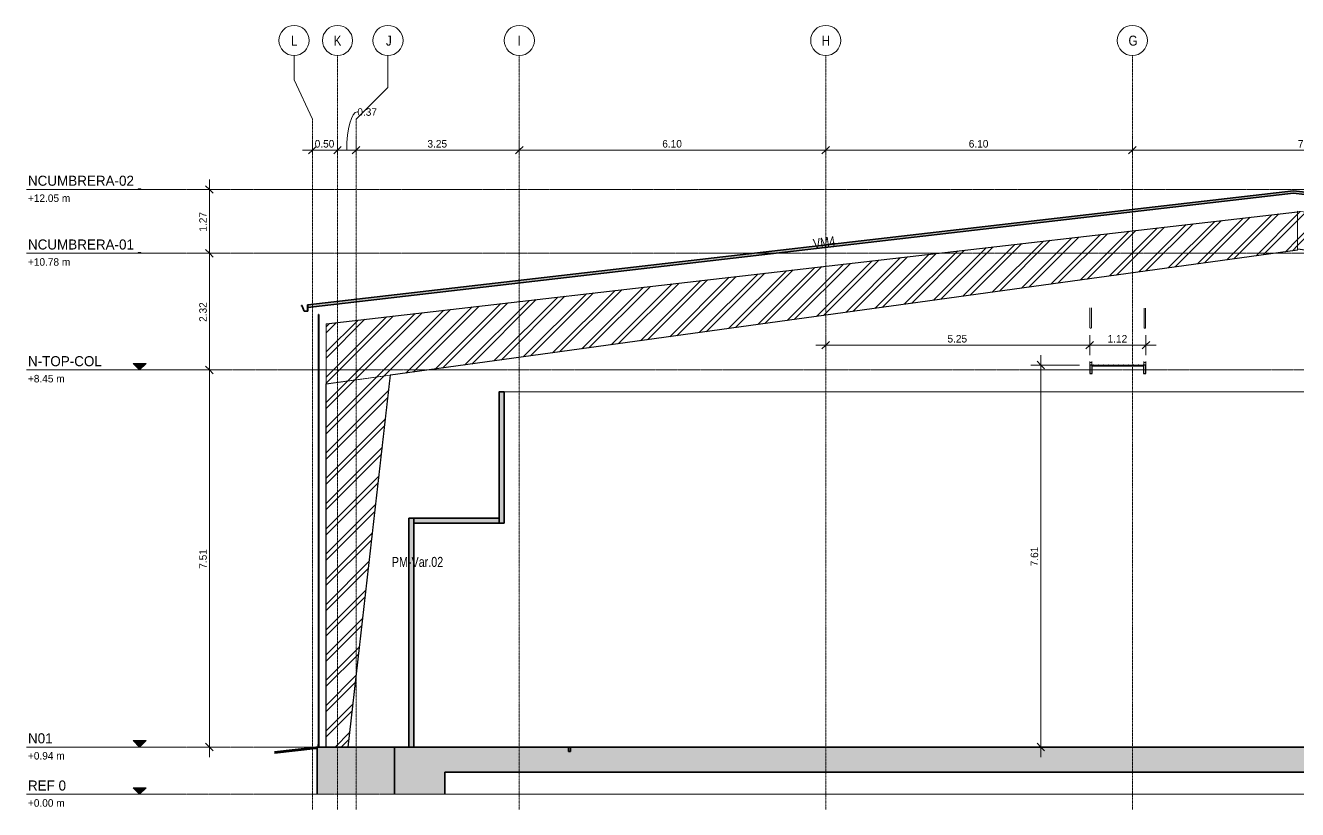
# Model space of a CAD drawing. Header units: centimetres. Extents: x -6747 to 14796, y -285 to 1548.
# Drawn here: x -74 to 2458, y -30 to 1531 of the extents above; entities that cross this region are included whole.
import ezdxf

# ---------------------------------------------------------------- set-up
doc = ezdxf.new("R2010")
doc.units = ezdxf.units.CM
doc.linetypes.add('Centre', pattern=[3.175, 0.635, -0.475, 1.59, -0.475])
doc.linetypes.add('Grid Line', pattern=[2.2225, 1.27, -0.3175, 0.3175, -0.3175])
for name, color, linetype, lineweight in [('A-ANNO-DIMS', 7, 'Continuous', 9), ('A-ANNO-DIMS-100', 7, 'Continuous', 9), ('A-CLNG', 7, 'Continuous', 9), ('A-FLOR', 7, 'Continuous', 9), ('A-FLOR-HRAL', 7, 'Continuous', 9), ('A-FLOR-LEVL', 7, 'Continuous', 9), ('A-FLOR-PATT', 7, 'Continuous', 35), ('A-GENM', 7, 'Continuous', 9), ('A-ROOF', 7, 'Continuous', 9), ('A-ROOF-MCUT', 7, 'Continuous', 35), ('A-ROOF-PATT', 7, 'Continuous', 35), ('A-WALL', 7, 'Continuous', 9), ('A-WALL-PATT', 7, 'Continuous', 35), ('C-BLDG-PADS', 7, 'Continuous', 9), ('C-TOPO', 7, 'Continuous', 9), ('I-WALL', 7, 'Continuous', 9), ('S-BEAM', 7, 'Continuous', 9), ('S-BEAM-IDEN', 7, 'Continuous', 18), ('S-COLS', 7, 'Continuous', 9), ('S-COLS-IDEN', 7, 'Continuous', 9), ('S-GRID', 7, 'Continuous', 9), ('S-GRID-IDEN', 7, 'Continuous', 9), ('S-STRS', 7, 'Continuous', 9)]:
    doc.layers.add(name, color=color, linetype=linetype, lineweight=lineweight)
doc.styles.add('Century Gothic', font='GOTHIC.TTF', dxfattribs={"height": 20})
doc.styles.add('Century Gothic_1', font='GOTHIC.TTF', dxfattribs={"height": 15})
doc.styles.add('Century Gothic_2', font='GOTHIC.TTF', dxfattribs={"width": 0.8, "height": 20})
doc.styles.add('Saira Condensed', font='SairaCondensed-Regular.ttf', dxfattribs={"height": 20})
doc.dimstyles.new('FCA_N_Cotas_E100', dxfattribs={"dimscale": 30.48, "dimtxt": 15.662524, "dimasz": 0.492126, "dimexe": 0.656168, "dimexo": 0.656168, "dimgap": 0.032808, "dimtad": 1, "dimlfac": 0.01, "dimrnd": 0.01, "dimzin": 0, "dimdsep": 46, "dimtxsty": 'Century Gothic_1', "dimblk1": 'OBLIQUE', "dimblk2": 'OBLIQUE', "dimsah": 1, "dimcen": 0.09, "dimdle": 0.656168, "dimadec": 3, "dimazin": 2, "dimtfac": 1, "dimtdec": 4, "dimtix": 1, "dimtmove": 0, "dimatfit": 3, "dimfxl": 1, "dimtvp": 1, "dimtolj": 1, "dimtzin": 0, "dimarcsym": 2})
doc.dimstyles.new('FCA_N_Cotas_E100_1', dxfattribs={"dimscale": 30.48, "dimtxt": 15.662524, "dimasz": 0.492126, "dimexe": 0.656168, "dimexo": 0.656168, "dimgap": 0.032808, "dimtad": 1, "dimlfac": 0.01, "dimrnd": 0.01, "dimzin": 0, "dimdsep": 46, "dimtxsty": 'Century Gothic_1', "dimblk1": 'OBLIQUE', "dimblk2": 'OBLIQUE', "dimsah": 1, "dimcen": 0.09, "dimdle": 0.656168, "dimadec": 3, "dimazin": 2, "dimtfac": 1, "dimtdec": 4, "dimtix": 1, "dimtmove": 1, "dimatfit": 3, "dimfxl": 1, "dimtvp": 1, "dimtolj": 1, "dimtzin": 0, "dimarcsym": 2})
pattern_1 = [(45, (6633.706, 0), (-25.14472, 25.14472), []), (45, (6633.706, 38.1), (-25.14472, 25.14472), [])]

# ---------------------------------------------------------------- blocks, each defined once
blk = doc.blocks.new('PQ_RVR_ARQ-01_ZZ_ZZ_MO_T_A_rvt-2-Elevación Eje 15')
at = {"layer": 'A-FLOR-PATT', "lineweight": 9, "true_color": 0xeaeaea}
for points in [[(-5898.7, 540), (-5728.8, 540), (-5728.8, 550), (-5898.7, 550)], [(-1210.5, 44), (-1210.5, 94), (-1212.7, 94), (-1212.7, 44)]]:
    blk.add_hatch(color=254, dxfattribs=at).paths.add_polyline_path(points)
at = {"layer": 'A-ROOF-PATT', "lineweight": 9, "true_color": 0xeaeaea}
for points in [[(-2152.9, 966.1), (-2152.9, 971.2), (-4147.4, 1201.9), (-6109.6, 974.5), (-6109.6, 969.5), (-4147.4, 1196.9), (-2201.9, 971.8)], [(-2181.6, 964.6), (-1206.2, 1072.4), (-1206.2, 1077.4), (-2181.6, 969.6)]]:
    blk.add_hatch(color=254, dxfattribs=at).paths.add_polyline_path(points)
at = {"layer": 'A-WALL-PATT', "lineweight": 9, "true_color": 0xeaeaea}
for points in [[(-1207.3, 0), (-1207.3, 1071), (-1207.8, 1071), (-1207.8, 0)], [(-6088.2, 99), (-6087.7, 99), (-6087.7, 955.5), (-6088.2, 955.5), (-6088.2, 602.1)], [(-5728.8, 540.1), (-5718.8, 540.1), (-5718.8, 801.5), (-5728.8, 801.5), (-5728.8, 602.1)], [(-2388.2, 134), (-2378.2, 134), (-2378.2, 801.5), (-2388.2, 801.5)], [(-1633.3, 439.9), (-1632.8, 439.9), (-1632.8, 566), (-1633.3, 566)], [(-5908.4, 94), (-5898.4, 94), (-5898.4, 549.9), (-5908.4, 549.9)], [(-1642.8, 134), (-1632.8, 134), (-1632.8, 436.7), (-1642.8, 436.7)], [(-2370.2, 94), (-2370.2, 134), (-2390.2, 134), (-2390.2, 94)], [(-1657.8, 94), (-1617.8, 94), (-1617.8, 134), (-1657.8, 134)], [(-6089.5, 94), (-6087, 94), (-6087, 99), (-6089.5, 99)], [(-1208.6, -0.2), (-1206.1, -0.2), (-1206.1, 2.5), (-1208.6, 2.5)]]:
    blk.add_hatch(color=254, dxfattribs=at).paths.add_polyline_path(points)
at = {"layer": 'A-WALL-PATT', "lineweight": 9, "true_color": 0xe5e5e5}
h = blk.add_hatch(dxfattribs=at)
h.set_pattern_fill('FP_7', color=254, style=0, pattern_type=2)
h.set_pattern_definition([(90, (-5728.686, 0), (-0.15954, 1e-17), [])])
h.paths.add_polyline_path([(-5728.8, 550), (-5728.8, 801.5), (-5729, 801.5), (-5729, 801.5), (-5729, 550)])
at = {"layer": 'A-WALL-PATT', "lineweight": 9, "true_color": 0xf2f2f2}
h = blk.add_hatch(dxfattribs=at)
h.set_pattern_fill('FP_6', style=0, pattern_type=2)
h.set_pattern_definition([(90, (-1207.826, 0), (-0.06358, 4e-18), [])])
h.paths.add_polyline_path([(-1207.8, 2.5), (-1207.8, 2.5), (-1207.8, 83.3)])
at = {"layer": 'A-CLNG', "color": 254, "lineweight": 18, "true_color": 0xe5e5e5}
for p, q in [((-2388.3, 801.5), (-5718.8, 801.5)), ((-2388.3, 801.5), (-2388.4, 801.5)), ((-1235.8, 562.8), (-1632.8, 562.8)), ((-1235.8, 562.8), (-1235.9, 562.8))]:
    blk.add_line(p, q, dxfattribs=at)
at = {"layer": 'A-FLOR', "color": 254, "lineweight": 35, "true_color": 0xcccccc}
for p, q in [((-5728.8, 550), (-5898.7, 550)), ((-5898.7, 550), (-5898.7, 540)), ((-5898.7, 540), (-5728.8, 540)), ((-5728.8, 540), (-5728.8, 550)), ((-5590.7, 94), (-5936.9, 94)), ((-5936.9, 94), (-5936.9, 44)), ((-5590.7, 85.1), (-5590.7, 94)), ((-5586.7, 85.1), (-5590.7, 85.1)), ((-3720.7, 94), (-5586.7, 94)), ((-5586.7, 94), (-5586.7, 85.1)), ((-3720.7, 85.1), (-3720.7, 94)), ((-3716.7, 85.1), (-3720.7, 85.1)), ((-2573.5, 94), (-3716.7, 94)), ((-3716.7, 94), (-3716.7, 85.1)), ((-2573.5, 85.1), (-2573.5, 94)), ((-2569.5, 85.1), (-2573.5, 85.1)), ((-1210.5, 94), (-2569.5, 94)), ((-2569.5, 94), (-2569.5, 85.1)), ((-1210.5, 44), (-1210.5, 94)), ((-5836.9, 44), (-1210.5, 44))]:
    blk.add_line(p, q, dxfattribs=at)
at = {"layer": 'A-FLOR', "color": 254, "true_color": 0xe5e5e5}
blk.add_line((-5898.7, 550), (-5898.7, 550), dxfattribs=at)
at = {"layer": 'A-ROOF', "color": 254, "lineweight": 35, "true_color": 0xcccccc}
for p, q in [((-4147.4, 1201.9), (-6109.6, 974.5)), ((-6109.6, 969.5), (-4147.4, 1196.9)), ((-2152.9, 971.2), (-4147.4, 1201.9)), ((-4147.4, 1196.9), (-2152.9, 966.1)), ((-1206.2, 1077.4), (-2181.6, 969.6)), ((-2181.6, 964.6), (-1206.2, 1072.4)), ((-1206.2, 1072.4), (-1206.2, 1077.4)), ((-6109.6, 974.5), (-6109.6, 969.5)), ((-2181.6, 969.6), (-2181.6, 964.6)), ((-2152.9, 966.1), (-2152.9, 971.2))]:
    blk.add_line(p, q, dxfattribs=at)
at = {"layer": 'A-ROOF-MCUT', "color": 254, "true_color": 0xcccccc}
for p, q in [((-1205.8, 1077.4), (-1206.2, 1077.4)), ((-1206.2, 1077.4), (-1206.2, 1064.9)), ((-1206.2, 1064.9), (-1198.7, 1064.9)), ((-1205.8, 1065.2), (-1205.8, 1077.4)), ((-1199, 1065.2), (-1205.8, 1065.2)), ((-1195.2, 1075.2), (-1199, 1065.2)), ((-1198.7, 1064.9), (-1194.9, 1074.8)), ((-1194, 1075.2), (-1195.2, 1075.2)), ((-1193.7, 1076.1), (-1194.9, 1076.1)), ((-1194.9, 1076.1), (-1194.9, 1075.8)), ((-1194.9, 1075.8), (-1194, 1075.8)), ((-1194.9, 1074.8), (-1193.7, 1074.8)), ((-1194, 1075.8), (-1194, 1075.2)), ((-1193.7, 1074.8), (-1193.7, 1076.1)), ((-6120.9, 973.3), (-6122.1, 973.3)), ((-6122.1, 973.3), (-6122.1, 972)), ((-6122.1, 972), (-6120.9, 972)), ((-6121.8, 972.3), (-6121.8, 972.9)), ((-6121.8, 972.9), (-6120.9, 972.9)), ((-6120.6, 972.3), (-6121.8, 972.3)), ((-6120.9, 972.9), (-6120.9, 973.3)), ((-6120.9, 972), (-6117, 962)), ((-6116.8, 962.4), (-6120.6, 972.3)), ((-6109.9, 962.4), (-6116.8, 962.4)), ((-6109.6, 974.5), (-6109.9, 974.5)), ((-6109.9, 974.5), (-6109.9, 962.4)), ((-6109.6, 962), (-6109.6, 974.5)), ((-6117, 962), (-6109.6, 962))]:
    blk.add_line(p, q, dxfattribs=at)
at = {"layer": 'A-WALL', "color": 254, "true_color": 0xcccccc}
for p, q in [((-1207.8, 1071), (-1207.9, 1071)), ((-6087, 99), (-6089.5, 99)), ((-6089.5, 99), (-6089.5, 94)), ((-6089.5, 94), (-6087, 94)), ((-6087, 94), (-6087, 99)), ((-1206.1, 2.5), (-1208.6, 2.5)), ((-1208.6, 2.5), (-1208.6, -0.2)), ((-1206.1, -0.2), (-1206.1, 2.5))]:
    blk.add_line(p, q, dxfattribs=at)
at = {"layer": 'A-WALL', "color": 254, "lineweight": 35, "true_color": 0xcccccc}
for p, q in [((-1207.3, 1071), (-1207.8, 1071)), ((-1207.8, 1071), (-1207.8, 0)), ((-1207.3, 0), (-1207.3, 1071)), ((-6087.7, 955.5), (-6088.2, 955.5)), ((-6088.2, 955.5), (-6088.2, 99)), ((-6087.7, 99), (-6087.7, 955.5)), ((-1633.3, 566), (-1633.3, 439.9)), ((-1632.8, 566), (-1633.3, 566)), ((-1632.8, 439.9), (-1632.8, 566)), ((-1633.3, 439.9), (-1632.8, 439.9)), ((-2370.2, 134), (-2390.2, 134)), ((-2390.2, 134), (-2390.2, 94)), ((-2370.2, 94), (-2370.2, 134)), ((-1657.8, 134), (-1657.8, 94)), ((-1617.8, 134), (-1657.8, 134)), ((-1617.8, 94), (-1617.8, 134)), ((-5936.9, 94), (-6091.2, 94)), ((-6091.2, 94), (-6091.2, -0.2)), ((-6088.2, 99), (-6087.7, 99)), ((-5936.9, -0.2), (-5936.9, 94)), ((-2390.2, 94), (-2370.2, 94)), ((-1657.8, 94), (-1617.8, 94)), ((-5936.9, 44), (-5936.9, -0.2)), ((-5836.9, -0.2), (-5836.9, 44)), ((-1207.8, 0), (-1207.3, 0))]:
    blk.add_line(p, q, dxfattribs=at)
at = {"layer": 'C-BLDG-PADS', "color": 254, "lineweight": 18, "true_color": 0xdadada}
for p, q in [((-1210.5, 0), (-5936.9, 0)), ((-5936.9, 0), (-5936.9, -0.2)), ((-1210.5, -0.2), (-1210.5, 0))]:
    blk.add_line(p, q, dxfattribs=at)
at = {"layer": 'C-TOPO', "color": 254, "lineweight": 70, "true_color": 0xdadada}
for p, q in [((-6093.8, 92.7), (-6175.6, 83.1)), ((-6091.2, 92.6), (-6093.8, 92.7)), ((-1210.5, 83.2), (-1207.8, 83.3)), ((-1207.3, 83.3), (-1183, 83.5)), ((-1183, 83.5), (-1113.8, 84.3)), ((-1113.8, 84.3), (-1081.9, 84.2)), ((-1210.5, 0), (-1210.5, 44))]:
    blk.add_line(p, q, dxfattribs=at)
at = {"layer": 'C-TOPO', "color": 254, "true_color": 0xdadada}
for p, q in [((-6093.8, 92.7), (-6175.6, 83.1)), ((-6093.8, 92.7), (-6091.2, 92.8)), ((-6093.8, 92.7), (-6091.2, 92.6)), ((-1207.8, 83.3), (-1210.5, 83.2)), ((-1183, 83.5), (-1207.3, 83.3)), ((-1183, 83.5), (-1113.8, 84.3)), ((-1113.8, 84.3), (-1081.9, 84.2)), ((-1210.5, 44), (-1210.5, 0))]:
    blk.add_line(p, q, dxfattribs=at)
at = {"layer": 'I-WALL', "color": 254, "true_color": 0xcccccc}
for p, q in [((-5728.8, 801.5), (-5729, 801.5)), ((-2388.2, 801.5), (-2388.3, 801.5))]:
    blk.add_line(p, q, dxfattribs=at)
at = {"layer": 'I-WALL', "color": 254, "lineweight": 35, "true_color": 0xcccccc}
for p, q in [((-5718.8, 801.5), (-5728.8, 801.5)), ((-5728.8, 801.5), (-5728.8, 540.1)), ((-5718.8, 540.1), (-5718.8, 801.5)), ((-2378.2, 801.5), (-2388.2, 801.5)), ((-2388.2, 801.5), (-2388.2, 134)), ((-2378.2, 134), (-2378.2, 801.5)), ((-5898.4, 549.9), (-5908.4, 549.9)), ((-5908.4, 549.9), (-5908.4, 94)), ((-5898.4, 94), (-5898.4, 549.9)), ((-5728.8, 540.1), (-5718.8, 540.1)), ((-1642.8, 436.7), (-1642.8, 134)), ((-1632.8, 436.7), (-1642.8, 436.7)), ((-1632.8, 134), (-1632.8, 436.7)), ((-2388.2, 134), (-2378.2, 134)), ((-1642.8, 134), (-1632.8, 134)), ((-5908.4, 94), (-5898.4, 94))]:
    blk.add_line(p, q, dxfattribs=at)
blk = doc.blocks.new('Stairs 23 - Stairs 17-1811620-Elevación Eje 15')
at = {"layer": 'S-STRS'}
for p, q in [((-4553.1, 860.2), (-4553.1, 862.1)), ((-4549.2, 862.1), (-4549.2, 860.2)), ((-4445.5, 860.2), (-4445.5, 862.1)), ((-4441.3, 862.1), (-4441.3, 860.2)), ((-4553.1, 854.8), (-4553.1, 860.2)), ((-4549.2, 860.2), (-4553.1, 860.2)), ((-4549.2, 860.2), (-4549.2, 854.8)), ((-4445.5, 854.8), (-4445.5, 860.2)), ((-4441.3, 860.2), (-4445.5, 860.2)), ((-4441.3, 860.2), (-4441.3, 854.8))]:
    blk.add_line(p, q, dxfattribs=at)
blk = doc.blocks.new('M_RVR_Grating - 1_12 x 1_00-1792500-Elevación Eje 15')
at = {"layer": 'A-GENM', "lineweight": 25}
for p, q in [((-4548.1, 854.8), (-4553.1, 854.8)), ((-4553.1, 854.8), (-4553.1, 837.8)), ((-4553.1, 837.8), (-4548.1, 837.8)), ((-4548.1, 837.8), (-4548.1, 854.8)), ((-4441.1, 854.8), (-4446.1, 854.8)), ((-4446.1, 854.8), (-4446.1, 837.8)), ((-4446.1, 837.8), (-4441.1, 837.8)), ((-4441.1, 837.8), (-4441.1, 854.8))]:
    blk.add_line(p, q, dxfattribs=at)
at = {"layer": 'A-GENM', "color": 8, "true_color": 0x808080}
for p, q in [((-4548.1, 854.8), (-4446.1, 854.8)), ((-4446.1, 852.7), (-4548.1, 852.7))]:
    blk.add_line(p, q, dxfattribs=at)
at = {"layer": 'A-GENM', "lineweight": 25}
for centre, start, end in [((-4546.1, 854.3), 0, 180), ((-4546.1, 854.3), 180, 0), ((-4536.1, 854.3), 0, 180), ((-4536.1, 854.3), 180, 0), ((-4526.1, 854.3), 0, 180), ((-4526.1, 854.3), 180, 0), ((-4516.1, 854.3), 0, 180), ((-4516.1, 854.3), 180, 0), ((-4506.1, 854.3), 0, 180), ((-4506.1, 854.3), 180, 0), ((-4496.1, 854.3), 0, 180), ((-4496.1, 854.3), 180, 0), ((-4486.1, 854.3), 0, 180), ((-4486.1, 854.3), 180, 0), ((-4476.1, 854.3), 0, 180), ((-4476.1, 854.3), 180, 0), ((-4466.1, 854.3), 0, 180), ((-4466.1, 854.3), 180, 0), ((-4456.1, 854.3), 0, 180), ((-4456.1, 854.3), 180, 0), ((-4446.1, 854.3), 0, 180), ((-4446.1, 854.3), 180, 0)]:
    blk.add_arc(centre, 0.5, start, end, dxfattribs=at)
blk = doc.blocks.new('Railings 103 - Railings 32-1818460-Elevación Eje 15')
at = {"layer": 'A-FLOR-HRAL', "color": 8, "true_color": 0x808080}
for p, q in [((-4445, 968.3), (-4445, 964.9)), ((-4442, 964.9), (-4442, 968.3)), ((-4445, 959.4), (-4445, 935)), ((-4442, 935), (-4442, 959.4))]:
    blk.add_line(p, q, dxfattribs=at)
at = {"layer": 'A-FLOR-HRAL', "color": 8, "true_color": 0x808080, "flags": 128}
for points in [[(-4445, 964.9), (-4445, 964.7), (-4445, 964.4), (-4445, 964.2), (-4445, 963.9), (-4445, 963.7), (-4445, 963.4), (-4445, 963.1), (-4445, 962.8), (-4445, 962.5), (-4445, 962.2), (-4445, 961.9), (-4445, 961.6), (-4445, 961.3), (-4445, 961), (-4445, 960.7), (-4445, 960.4), (-4445, 960.1), (-4445, 959.7), (-4445, 959.4), (-4445, 959.4)], [(-4442, 959.4), (-4442, 959.7), (-4442, 960), (-4442, 960.3), (-4442, 960.6), (-4442, 961), (-4442, 961.3), (-4442, 961.6), (-4442, 961.9), (-4442, 962.2), (-4442, 962.5), (-4442, 962.8), (-4442, 963.1), (-4442, 963.3), (-4442, 963.6), (-4442, 963.9), (-4442, 964.2), (-4442, 964.4), (-4442, 964.6), (-4442, 964.9), (-4442, 964.9)], [(-4445, 935), (-4445, 934.8), (-4445, 934.6), (-4445, 934.3), (-4445, 934.1), (-4445, 933.9), (-4445, 933.7), (-4445, 933.5), (-4445, 933.3), (-4445, 933.1), (-4445, 932.9), (-4445, 932.7), (-4445, 932.5), (-4445, 932.3), (-4445, 932.1), (-4445, 931.9), (-4445, 931.7), (-4445, 931.5), (-4445, 931.4), (-4445, 931.2), (-4445, 931), (-4445, 930.9), (-4445, 930.8), (-4445, 930.6), (-4445, 930.5), (-4445, 930.4), (-4445, 930.2), (-4445, 930.1), (-4445, 930), (-4445, 929.9), (-4445, 929.9), (-4445, 929.8), (-4445, 929.7), (-4445, 929.7), (-4445, 929.6), (-4445, 929.6), (-4445, 929.5), (-4445, 929.5), (-4445, 929.5), (-4445, 929.5), (-4445, 929.5)], [(-4445, 929.5), (-4445, 929.5), (-4445, 929.5), (-4445, 929.5), (-4445, 929.6), (-4445, 929.6), (-4445, 929.6), (-4445, 929.7), (-4445, 929.8), (-4445, 929.8), (-4445, 929.9), (-4445, 929.9)], [(-4443.5, 928), (-4443.6, 928), (-4443.6, 928), (-4443.7, 928), (-4443.7, 928), (-4443.8, 928), (-4443.9, 928), (-4443.9, 928), (-4444, 928.1), (-4444, 928.1), (-4444.1, 928.1), (-4444.1, 928.1), (-4444.2, 928.2), (-4444.3, 928.2), (-4444.3, 928.2), (-4444.4, 928.3), (-4444.4, 928.3), (-4444.5, 928.3), (-4444.5, 928.4), (-4444.5, 928.4), (-4444.6, 928.4), (-4444.6, 928.5), (-4444.7, 928.5), (-4444.7, 928.6), (-4444.7, 928.6), (-4444.8, 928.7), (-4444.8, 928.7), (-4444.8, 928.8), (-4444.9, 928.8), (-4444.9, 928.9), (-4444.9, 928.9), (-4444.9, 929), (-4444.9, 929.1), (-4445, 929.1), (-4445, 929.2), (-4445, 929.2), (-4445, 929.3), (-4445, 929.4), (-4445, 929.4), (-4445, 929.5), (-4445, 929.5)], [(-4442, 929.5), (-4442, 929.4), (-4442, 929.4), (-4442, 929.3), (-4442, 929.2), (-4442, 929.2), (-4442.1, 929.1), (-4442.1, 929.1), (-4442.1, 929), (-4442.1, 929), (-4442.1, 928.9), (-4442.2, 928.8), (-4442.2, 928.8), (-4442.2, 928.7), (-4442.2, 928.7), (-4442.3, 928.6), (-4442.3, 928.6), (-4442.3, 928.5), (-4442.4, 928.5), (-4442.4, 928.5), (-4442.5, 928.4), (-4442.5, 928.4), (-4442.6, 928.3), (-4442.6, 928.3), (-4442.7, 928.3), (-4442.7, 928.2), (-4442.8, 928.2), (-4442.8, 928.2), (-4442.9, 928.1), (-4442.9, 928.1), (-4443, 928.1), (-4443, 928.1), (-4443.1, 928.1), (-4443.1, 928), (-4443.2, 928), (-4443.3, 928), (-4443.3, 928), (-4443.4, 928), (-4443.4, 928), (-4443.5, 928), (-4443.5, 928)], [(-4442, 929.5), (-4442, 929.5), (-4442, 929.5), (-4442, 929.5), (-4442, 929.6), (-4442, 929.6), (-4442, 929.6), (-4442, 929.7), (-4442, 929.8), (-4442, 929.8), (-4442, 929.9), (-4442, 930), (-4442, 930.1), (-4442, 930.2), (-4442, 930.3), (-4442, 930.5), (-4442, 930.6), (-4442, 930.7), (-4442, 930.9), (-4442, 931), (-4442, 931.2), (-4442, 931.3), (-4442, 931.5), (-4442, 931.7), (-4442, 931.8), (-4442, 932), (-4442, 932.2), (-4442, 932.4), (-4442, 932.6), (-4442, 932.8), (-4442, 933), (-4442, 933.2), (-4442, 933.4), (-4442, 933.6), (-4442, 933.9), (-4442, 934.1), (-4442, 934.3), (-4442, 934.5), (-4442, 934.7), (-4442, 934.9), (-4442, 935)], [(-4442, 929.9), (-4442, 929.9), (-4442, 929.9), (-4442, 929.8), (-4442, 929.7), (-4442, 929.7), (-4442, 929.6), (-4442, 929.6), (-4442, 929.5), (-4442, 929.5), (-4442, 929.5), (-4442, 929.5)]]:
    blk.add_lwpolyline(points, dxfattribs=at)
blk = doc.blocks.new('Railings 104 - Railings 32-1818489-Elevación Eje 15')
at = {"layer": 'A-FLOR-HRAL', "color": 8, "true_color": 0x808080}
for p, q in [((-4552.7, 969), (-4552.7, 964.9)), ((-4549.7, 964.9), (-4549.7, 969)), ((-4552.7, 959.4), (-4552.7, 935)), ((-4549.7, 935), (-4549.7, 959.4))]:
    blk.add_line(p, q, dxfattribs=at)
at = {"layer": 'A-FLOR-HRAL', "color": 8, "true_color": 0x808080, "flags": 128}
for points in [[(-4552.7, 964.9), (-4552.7, 964.7), (-4552.7, 964.4), (-4552.7, 964.2), (-4552.7, 963.9), (-4552.7, 963.7), (-4552.7, 963.4), (-4552.7, 963.1), (-4552.7, 962.8), (-4552.7, 962.5), (-4552.7, 962.2), (-4552.7, 961.9), (-4552.7, 961.6), (-4552.7, 961.3), (-4552.7, 961), (-4552.7, 960.7), (-4552.7, 960.4), (-4552.7, 960.1), (-4552.7, 959.7), (-4552.7, 959.4), (-4552.7, 959.4)], [(-4549.7, 959.4), (-4549.7, 959.7), (-4549.7, 960), (-4549.7, 960.3), (-4549.7, 960.6), (-4549.7, 961), (-4549.7, 961.3), (-4549.7, 961.6), (-4549.7, 961.9), (-4549.7, 962.2), (-4549.7, 962.5), (-4549.7, 962.8), (-4549.7, 963.1), (-4549.7, 963.3), (-4549.7, 963.6), (-4549.7, 963.9), (-4549.7, 964.2), (-4549.7, 964.4), (-4549.7, 964.6), (-4549.7, 964.9), (-4549.7, 964.9)], [(-4552.7, 935), (-4552.7, 934.8), (-4552.7, 934.6), (-4552.7, 934.3), (-4552.7, 934.1), (-4552.7, 933.9), (-4552.7, 933.7), (-4552.7, 933.5), (-4552.7, 933.3), (-4552.7, 933.1), (-4552.7, 932.9), (-4552.7, 932.7), (-4552.7, 932.5), (-4552.7, 932.3), (-4552.7, 932.1), (-4552.7, 931.9), (-4552.7, 931.7), (-4552.7, 931.5), (-4552.7, 931.4), (-4552.7, 931.2), (-4552.7, 931), (-4552.7, 930.9), (-4552.7, 930.8), (-4552.7, 930.6), (-4552.7, 930.5), (-4552.7, 930.4), (-4552.7, 930.2), (-4552.7, 930.1), (-4552.7, 930), (-4552.7, 929.9), (-4552.7, 929.9), (-4552.7, 929.8), (-4552.7, 929.7), (-4552.7, 929.7), (-4552.7, 929.6), (-4552.7, 929.6), (-4552.7, 929.5), (-4552.7, 929.5), (-4552.7, 929.5), (-4552.7, 929.5), (-4552.7, 929.5)], [(-4552.7, 929.5), (-4552.7, 929.5), (-4552.7, 929.5), (-4552.7, 929.5), (-4552.7, 929.6), (-4552.7, 929.6), (-4552.7, 929.6), (-4552.7, 929.7), (-4552.7, 929.8), (-4552.7, 929.8), (-4552.7, 929.9), (-4552.7, 930), (-4552.7, 930)], [(-4551.2, 928), (-4551.3, 928), (-4551.3, 928), (-4551.4, 928), (-4551.5, 928), (-4551.5, 928), (-4551.6, 928), (-4551.6, 928), (-4551.7, 928.1), (-4551.7, 928.1), (-4551.8, 928.1), (-4551.9, 928.1), (-4551.9, 928.2), (-4552, 928.2), (-4552, 928.2), (-4552.1, 928.3), (-4552.1, 928.3), (-4552.2, 928.3), (-4552.2, 928.4), (-4552.2, 928.4), (-4552.3, 928.4), (-4552.3, 928.5), (-4552.4, 928.5), (-4552.4, 928.6), (-4552.4, 928.6), (-4552.5, 928.7), (-4552.5, 928.7), (-4552.5, 928.8), (-4552.6, 928.8), (-4552.6, 928.9), (-4552.6, 928.9), (-4552.6, 929), (-4552.7, 929.1), (-4552.7, 929.1), (-4552.7, 929.2), (-4552.7, 929.2), (-4552.7, 929.3), (-4552.7, 929.4), (-4552.7, 929.4), (-4552.7, 929.5), (-4552.7, 929.5)], [(-4549.7, 929.5), (-4549.7, 929.4), (-4549.7, 929.4), (-4549.7, 929.3), (-4549.7, 929.2), (-4549.7, 929.2), (-4549.8, 929.1), (-4549.8, 929.1), (-4549.8, 929), (-4549.8, 929), (-4549.8, 928.9), (-4549.9, 928.8), (-4549.9, 928.8), (-4549.9, 928.7), (-4549.9, 928.7), (-4550, 928.6), (-4550, 928.6), (-4550, 928.5), (-4550.1, 928.5), (-4550.1, 928.5), (-4550.2, 928.4), (-4550.2, 928.4), (-4550.3, 928.3), (-4550.3, 928.3), (-4550.4, 928.3), (-4550.4, 928.2), (-4550.5, 928.2), (-4550.5, 928.2), (-4550.6, 928.1), (-4550.6, 928.1), (-4550.7, 928.1), (-4550.7, 928.1), (-4550.8, 928.1), (-4550.8, 928), (-4550.9, 928), (-4551, 928), (-4551, 928), (-4551.1, 928), (-4551.1, 928), (-4551.2, 928), (-4551.2, 928)], [(-4549.7, 929.5), (-4549.7, 929.5), (-4549.7, 929.5), (-4549.7, 929.5), (-4549.7, 929.6), (-4549.7, 929.6), (-4549.7, 929.6), (-4549.7, 929.7), (-4549.7, 929.8), (-4549.7, 929.8), (-4549.7, 929.9), (-4549.7, 930), (-4549.7, 930.1), (-4549.7, 930.2), (-4549.7, 930.3), (-4549.7, 930.5), (-4549.7, 930.6), (-4549.7, 930.7), (-4549.7, 930.9), (-4549.7, 931), (-4549.7, 931.2), (-4549.7, 931.3), (-4549.7, 931.5), (-4549.7, 931.7), (-4549.7, 931.8), (-4549.7, 932), (-4549.7, 932.2), (-4549.7, 932.4), (-4549.7, 932.6), (-4549.7, 932.8), (-4549.7, 933), (-4549.7, 933.2), (-4549.7, 933.4), (-4549.7, 933.6), (-4549.7, 933.9), (-4549.7, 934.1), (-4549.7, 934.3), (-4549.7, 934.5), (-4549.7, 934.7), (-4549.7, 934.9), (-4549.7, 935)], [(-4549.7, 930), (-4549.7, 930), (-4549.7, 929.9), (-4549.7, 929.9), (-4549.7, 929.8), (-4549.7, 929.7), (-4549.7, 929.7), (-4549.7, 929.6), (-4549.7, 929.6), (-4549.7, 929.5), (-4549.7, 929.5), (-4549.7, 929.5), (-4549.7, 929.5)]]:
    blk.add_lwpolyline(points, dxfattribs=at)
blk = doc.blocks.new('Level - Con_Triangulo-1145637-Elevación Eje 15')
at = {"layer": 'A-FLOR-LEVL', "true_color": 0xe2e2e2}
blk.add_hatch(color=254, dxfattribs=at).paths.add_polyline_path([(-6457.1, 12.9), (-6444.3, 0), (-6431.4, 12.9)])
at = {"layer": 'A-FLOR-LEVL', "color": 253, "true_color": 0xaaaaaa}
for p, q in [((-6431.4, 0), (-6669.8, 0)), ((-6457.1, 12.9), (-6431.4, 12.9)), ((-6444.3, 0), (-6457.1, 12.9)), ((-6431.4, 12.9), (-6444.3, 0))]:
    blk.add_line(p, q, dxfattribs=at)
blk = doc.blocks.new('Grid - 3mm-1819951-Elevación Eje 15')
at = {"layer": 'S-GRID-IDEN', "color": 253, "true_color": 0xaaaaaa}
blk.add_circle((-1330.8, 1501.3), 30, dxfattribs=at)
blk = doc.blocks.new('DIMBLOCK17-Elevación Eje 15')
at = {"layer": 'A-ANNO-DIMS-100'}
for p, q in [((497.1, 1282.7), (497.1, 1302.7)), ((547.1, 1282.7), (547.1, 1302.7)), ((477.1, 1282.7), (547.1, 1282.7)), ((497.1, 1282.7), (497.1, 1273.3)), ((547.1, 1282.7), (547.1, 1273.3))]:
    blk.add_line(p, q, dxfattribs=at)
at = {"layer": 'A-ANNO-DIMS-100', "lineweight": 35}
for p, q in [((497.1, 1282.7), (489.6, 1275.2)), ((497.1, 1282.7), (504.6, 1290.2)), ((547.1, 1282.7), (539.6, 1275.2)), ((547.1, 1282.7), (554.6, 1290.2))]:
    blk.add_line(p, q, dxfattribs=at)
at = {"layer": 'A-ANNO-DIMS-100', "color": 0, "insert": (501.7, 1303), "char_height": 15, "width": 48.927, "attachment_point": 1, "line_spacing_factor": 0.984502, "style": 'Century Gothic_1'}
blk.add_mtext('0.50', dxfattribs=at)
blk = doc.blocks.new('_Oblique')
at = {"color": 0, "linetype": 'ByBlock', "lineweight": -2}
blk.add_line((-0.5, -0.5), (0.5, 0.5), dxfattribs=at)
blk = doc.blocks.new('DIMBLOCK18-Elevación Eje 15')
at = {"layer": 'A-ANNO-DIMS-100'}
for p, q in [((547.1, 1282.7), (547.1, 1302.7)), ((584, 1282.7), (584, 1302.7)), ((547.1, 1282.7), (584, 1282.7)), ((547.1, 1282.7), (547.1, 1273.3)), ((584, 1282.7), (584, 1273.3))]:
    blk.add_line(p, q, dxfattribs=at)
at = {"layer": 'A-ANNO-DIMS-100', "lineweight": 35}
for p, q in [((547.1, 1282.7), (539.6, 1275.2)), ((547.1, 1282.7), (554.6, 1290.2)), ((584, 1282.7), (576.5, 1275.2)), ((584, 1282.7), (591.5, 1290.2))]:
    blk.add_line(p, q, dxfattribs=at)
at = {"layer": 'A-ANNO-DIMS-100'}
blk.add_ellipse((586.6, 1282.7), major_axis=(0, 76.6), ratio=0.27518, start_param=0, end_param=1.570796, dxfattribs=at)
at = {"layer": 'A-ANNO-DIMS-100', "color": 0, "insert": (586.6, 1366.3), "char_height": 15, "width": 48.927, "attachment_point": 1, "line_spacing_factor": 0.984502, "style": 'Century Gothic_1'}
blk.add_mtext('0.37', dxfattribs=at)
blk = doc.blocks.new('DIMBLOCK19-Elevación Eje 15')
at = {"layer": 'A-ANNO-DIMS-100'}
for p, q in [((584, 1282.7), (584, 1302.7)), ((909, 1282.7), (909, 1302.7)), ((584, 1282.7), (909, 1282.7)), ((584, 1282.7), (584, 1273.3)), ((909, 1282.7), (909, 1273.3))]:
    blk.add_line(p, q, dxfattribs=at)
at = {"layer": 'A-ANNO-DIMS-100', "lineweight": 35}
for p, q in [((584, 1282.7), (576.5, 1275.2)), ((584, 1282.7), (591.5, 1290.2)), ((909, 1282.7), (901.5, 1275.2)), ((909, 1282.7), (916.5, 1290.2))]:
    blk.add_line(p, q, dxfattribs=at)
at = {"layer": 'A-ANNO-DIMS-100', "color": 0, "insert": (726.1, 1303), "char_height": 15, "width": 48.927, "attachment_point": 1, "line_spacing_factor": 0.984502, "style": 'Century Gothic_1'}
blk.add_mtext('3.25', dxfattribs=at)
blk = doc.blocks.new('DIMBLOCK20-Elevación Eje 15')
at = {"layer": 'A-ANNO-DIMS-100'}
for p, q in [((909, 1282.7), (909, 1302.7)), ((1519, 1282.7), (1519, 1302.7)), ((909, 1282.7), (1519, 1282.7)), ((909, 1282.7), (909, 1273.3)), ((1519, 1282.7), (1519, 1273.3))]:
    blk.add_line(p, q, dxfattribs=at)
at = {"layer": 'A-ANNO-DIMS-100', "lineweight": 35}
for p, q in [((909, 1282.7), (901.5, 1275.2)), ((909, 1282.7), (916.5, 1290.2)), ((1519, 1282.7), (1511.5, 1275.2)), ((1519, 1282.7), (1526.5, 1290.2))]:
    blk.add_line(p, q, dxfattribs=at)
at = {"layer": 'A-ANNO-DIMS-100', "color": 0, "insert": (1193.6, 1303), "char_height": 15, "width": 48.927, "attachment_point": 1, "line_spacing_factor": 0.984502, "style": 'Century Gothic_1'}
blk.add_mtext('6.10', dxfattribs=at)
blk = doc.blocks.new('DIMBLOCK21-Elevación Eje 15')
at = {"layer": 'A-ANNO-DIMS-100'}
for p, q in [((1519, 1282.7), (1519, 1302.7)), ((2129.3, 1282.7), (2129.3, 1302.7)), ((1519, 1282.7), (2129.3, 1282.7)), ((1519, 1282.7), (1519, 1273.3)), ((2129.3, 1282.7), (2129.3, 1273.3))]:
    blk.add_line(p, q, dxfattribs=at)
at = {"layer": 'A-ANNO-DIMS-100', "lineweight": 35}
for p, q in [((1519, 1282.7), (1511.5, 1275.2)), ((1519, 1282.7), (1526.5, 1290.2)), ((2129.3, 1282.7), (2121.8, 1275.2)), ((2129.3, 1282.7), (2136.8, 1290.2))]:
    blk.add_line(p, q, dxfattribs=at)
at = {"layer": 'A-ANNO-DIMS-100', "color": 0, "insert": (1803.7, 1303), "char_height": 15, "width": 48.927, "attachment_point": 1, "line_spacing_factor": 0.984502, "style": 'Century Gothic_1'}
blk.add_mtext('6.10', dxfattribs=at)
blk = doc.blocks.new('DIMBLOCK22-Elevación Eje 15')
at = {"layer": 'A-ANNO-DIMS-100'}
for p, q in [((2129.3, 1282.7), (2129.3, 1302.7)), ((2829.3, 1282.7), (2829.3, 1302.7)), ((2129.3, 1282.7), (2829.3, 1282.7)), ((2129.3, 1282.7), (2129.3, 1273.3)), ((2829.3, 1282.7), (2829.3, 1273.3))]:
    blk.add_line(p, q, dxfattribs=at)
at = {"layer": 'A-ANNO-DIMS-100', "lineweight": 35}
for p, q in [((2129.3, 1282.7), (2121.8, 1275.2)), ((2129.3, 1282.7), (2136.8, 1290.2)), ((2829.3, 1282.7), (2821.8, 1275.2)), ((2829.3, 1282.7), (2836.8, 1290.2))]:
    blk.add_line(p, q, dxfattribs=at)
at = {"layer": 'A-ANNO-DIMS-100', "color": 0, "insert": (2458.9, 1303), "char_height": 15, "width": 48.927, "attachment_point": 1, "line_spacing_factor": 0.984502, "style": 'Century Gothic_1'}
blk.add_mtext('7.00', dxfattribs=at)
blk = doc.blocks.new('DIMBLOCK27-Elevación Eje 15')
at = {"layer": 'A-ANNO-DIMS-100'}
for p, q in [((292, 1224.5), (292, 1077.5)), ((292, 1204.5), (282.6, 1204.5)), ((292, 1204.5), (312, 1204.5)), ((292, 1077.5), (282.6, 1077.5)), ((292, 1077.5), (312, 1077.5))]:
    blk.add_line(p, q, dxfattribs=at)
at = {"layer": 'A-ANNO-DIMS-100', "lineweight": 35}
for p, q in [((292, 1204.5), (284.5, 1212)), ((292, 1204.5), (299.5, 1197)), ((292, 1077.5), (284.5, 1085)), ((292, 1077.5), (299.5, 1070))]:
    blk.add_line(p, q, dxfattribs=at)
at = {"layer": 'A-ANNO-DIMS-100', "color": 0, "insert": (271.8, 1120.6), "char_height": 15, "width": 48.927, "attachment_point": 1, "rotation": 90, "line_spacing_factor": 0.984502, "style": 'Century Gothic_1'}
blk.add_mtext('1.27', dxfattribs=at)
blk = doc.blocks.new('DIMBLOCK28-Elevación Eje 15')
at = {"layer": 'A-ANNO-DIMS-100'}
for p, q in [((292, 1077.5), (282.6, 1077.5)), ((292, 1077.5), (292, 845.1)), ((292, 1077.5), (312, 1077.5)), ((292, 845.1), (282.6, 845.1)), ((292, 845.1), (312, 845.1))]:
    blk.add_line(p, q, dxfattribs=at)
at = {"layer": 'A-ANNO-DIMS-100', "lineweight": 35}
for p, q in [((292, 1077.5), (284.5, 1085)), ((292, 1077.5), (299.5, 1070)), ((292, 845.1), (284.5, 852.6)), ((292, 845.1), (299.5, 837.6))]:
    blk.add_line(p, q, dxfattribs=at)
at = {"layer": 'A-ANNO-DIMS-100', "color": 0, "insert": (271.8, 940.9), "char_height": 15, "width": 48.927, "attachment_point": 1, "rotation": 90, "line_spacing_factor": 0.984502, "style": 'Century Gothic_1'}
blk.add_mtext('2.32', dxfattribs=at)
blk = doc.blocks.new('DIMBLOCK29-Elevación Eje 15')
at = {"layer": 'A-ANNO-DIMS-100'}
for p, q in [((292, 845.1), (282.6, 845.1)), ((292, 845.1), (292, 74)), ((292, 845.1), (312, 845.1)), ((292, 94), (282.6, 94)), ((292, 94), (312, 94))]:
    blk.add_line(p, q, dxfattribs=at)
at = {"layer": 'A-ANNO-DIMS-100', "lineweight": 35}
for p, q in [((292, 845.1), (284.5, 852.6)), ((292, 845.1), (299.5, 837.6)), ((292, 94), (284.5, 101.5)), ((292, 94), (299.5, 86.5))]:
    blk.add_line(p, q, dxfattribs=at)
at = {"layer": 'A-ANNO-DIMS-100', "color": 0, "insert": (271.8, 449.2), "char_height": 15, "width": 48.927, "attachment_point": 1, "rotation": 90, "line_spacing_factor": 0.984502, "style": 'Century Gothic_1'}
blk.add_mtext('7.51', dxfattribs=at)
blk = doc.blocks.new('DIMBLOCK30-Elevación Eje 15')
at = {"layer": 'A-ANNO-DIMS-100', "lineweight": 35}
for p, q in [((1947.1, 854.8), (1939.6, 862.3)), ((1947.1, 854.8), (1954.6, 847.3)), ((1947.1, 94), (1939.6, 101.5)), ((1947.1, 94), (1954.6, 86.5))]:
    blk.add_line(p, q, dxfattribs=at)
at = {"layer": 'A-ANNO-DIMS-100'}
for p, q in [((1947.1, 874.8), (1947.1, 74)), ((1947.1, 854.8), (1927.1, 854.8)), ((1947.1, 854.8), (2024.4, 854.8)), ((1947.1, 94), (1937.7, 94)), ((1947.1, 94), (1967.1, 94))]:
    blk.add_line(p, q, dxfattribs=at)
at = {"layer": 'A-ANNO-DIMS-100', "color": 0, "insert": (1926.8, 454), "char_height": 15, "width": 48.927, "attachment_point": 1, "rotation": 90, "line_spacing_factor": 0.984502, "style": 'Century Gothic_1'}
blk.add_mtext('7.61', dxfattribs=at)
blk = doc.blocks.new('DIMBLOCK31-Elevación Eje 15')
at = {"layer": 'A-ANNO-DIMS-100'}
for p, q in [((1519, 894.5), (1519, 914.5)), ((2044.4, 894.5), (2044.4, 914.5)), ((1499, 894.5), (2044.4, 894.5)), ((1519, 894.5), (1519, 885.1)), ((2044.4, 894.5), (2044.4, 874.8))]:
    blk.add_line(p, q, dxfattribs=at)
at = {"layer": 'A-ANNO-DIMS-100', "lineweight": 35}
for p, q in [((1519, 894.5), (1511.5, 887)), ((1519, 894.5), (1526.5, 902)), ((2044.4, 894.5), (2036.9, 887)), ((2044.4, 894.5), (2051.9, 902))]:
    blk.add_line(p, q, dxfattribs=at)
at = {"layer": 'A-ANNO-DIMS-100', "color": 0, "insert": (1761.3, 914.7), "char_height": 15, "width": 48.927, "attachment_point": 1, "line_spacing_factor": 0.984502, "style": 'Century Gothic_1'}
blk.add_mtext('5.25', dxfattribs=at)
blk = doc.blocks.new('DIMBLOCK32-Elevación Eje 15')
at = {"layer": 'A-ANNO-DIMS-100'}
for p, q in [((2044.4, 894.5), (2044.4, 914.5)), ((2156.4, 894.5), (2156.4, 914.5)), ((2044.4, 894.5), (2176.4, 894.5)), ((2044.4, 894.5), (2044.4, 874.8)), ((2156.4, 894.5), (2156.4, 874.8))]:
    blk.add_line(p, q, dxfattribs=at)
at = {"layer": 'A-ANNO-DIMS-100', "lineweight": 35}
for p, q in [((2044.4, 894.5), (2036.9, 887)), ((2044.4, 894.5), (2051.9, 902)), ((2156.4, 894.5), (2148.9, 887)), ((2156.4, 894.5), (2163.9, 902))]:
    blk.add_line(p, q, dxfattribs=at)
at = {"layer": 'A-ANNO-DIMS-100', "color": 0, "insert": (2080.1, 914.7), "char_height": 15, "width": 48.927, "attachment_point": 1, "line_spacing_factor": 0.984502, "style": 'Century Gothic_1'}
blk.add_mtext('1.12', dxfattribs=at)

msp = doc.modelspace()

# ---------------------------------------------------------------- hatches: boundary and pattern name
at = {"layer": 'A-FLOR-PATT', "lineweight": 9, "true_color": 0x9a9a9a}
msp.add_hatch(color=253, dxfattribs=at).paths.add_polyline_path([(5356.481, 44), (5384.802, 44), (5384.802, 94), (713.802, 94), (713.802, 44), (5197.3, 44)])
at = {"layer": 'A-WALL-PATT', "lineweight": 9, "true_color": 0x9a9a9a}
for points in [[(660.616, -0.228), (660.616, 94), (506.316, 94), (506.316, -0.228), (652.755, -0.228)], [(688.778, -0.228), (760.616, -0.228), (760.616, 44), (713.802, 44), (713.802, 94), (660.616, 94), (660.616, -0.228)]]:
    msp.add_hatch(color=253, dxfattribs=at).paths.add_polyline_path(points)
at = {"layer": 'S-BEAM', "true_color": 0xc0c0c0}
h = msp.add_hatch(dxfattribs=at)
h.set_pattern_fill('FP_9', color=9, style=0, pattern_type=2)
h.set_pattern_definition(pattern_1)
h.paths.add_polyline_path([(524.475, 936.52), (2458.159, 1159.439), (2458.159, 1160.025), (524.475, 937.106)])
h = msp.add_hatch(dxfattribs=at)
h.set_pattern_fill('FP_9', color=9, style=0, pattern_type=2)
h.set_pattern_definition(pattern_1)
h.paths.add_polyline_path([(524.475, 817.353), (2458.159, 1084.534), (2458.159, 1159.439), (524.475, 936.52), (524.475, 817.353)])
h = msp.add_hatch(dxfattribs=at)
h.set_pattern_fill('FP_8', color=9, style=0, pattern_type=2)
h.set_pattern_definition(pattern_1)
h.paths.add_polyline_path([(4395.682, 942.851), (4395.682, 943.436), (2458.159, 1161.623), (2458.159, 1161.037), (4242.218, 960.133)])
h = msp.add_hatch(dxfattribs=at)
h.set_pattern_fill('FP_8', color=9, style=0, pattern_type=2)
h.set_pattern_definition(pattern_1)
h.paths.add_polyline_path([(4395.682, 823.658), (4395.682, 923.489), (4392.617, 924.818), (4392.617, 924.673), (4392.317, 924.673), (4392.317, 924.948), (4391.323, 925.379), (4391.442, 925.654), (4392.317, 925.275), (4392.317, 942.725), (4392.078, 942.699), (4392.045, 942.997), (4393.228, 943.127), (2458.159, 1161.037), (2458.159, 1086.368), (4395.017, 823.748)])
h.paths.add_polyline_path([(4395.682, 923.816), (4395.682, 942.851), (4394.587, 942.974), (4392.617, 942.699), (4392.617, 925.145), (4395.017, 924.104)])
h = msp.add_hatch(dxfattribs=at)
h.set_pattern_fill('FP_8', color=9, style=0, pattern_type=2)
h.set_pattern_definition(pattern_1)
h.paths.add_polyline_path([(524.482, 816.766), (652.096, 834.399), (652.164, 834.996), (524.482, 817.353)])
h.paths.add_polyline_path([(652.687, 834.48), (2458.159, 1083.946), (2458.159, 1084.534), (652.755, 835.077)])
h = msp.add_hatch(dxfattribs=at)
h.set_pattern_fill('FP_9', color=9, style=0, pattern_type=2)
h.set_pattern_definition(pattern_1)
h.paths.add_polyline_path([(4395.682, 823.07), (4395.599, 823.669), (2458.159, 1086.368), (2458.159, 1085.781), (4395.599, 823.081)])
at = {"layer": 'S-COLS', "true_color": 0xc0c0c0}
h = msp.add_hatch(dxfattribs=at)
h.set_pattern_fill('FP_8', color=9, style=0, pattern_type=2)
h.set_pattern_definition(pattern_1)
h.paths.add_polyline_path([(524.482, 94), (524.482, 817.353), (523.9, 817.273), (523.9, 94)])
h = msp.add_hatch(dxfattribs=at)
h.set_pattern_fill('FP_8', color=9, style=0, pattern_type=2)
h.set_pattern_definition(pattern_1)
h.paths.add_polyline_path([(567.578, 94), (652.096, 834.399), (524.482, 816.765), (524.482, 94)])
h = msp.add_hatch(dxfattribs=at)
h.set_pattern_fill('FP_8', color=9, style=0, pattern_type=2)
h.set_pattern_definition(pattern_1)
h.paths.add_polyline_path([(568.16, 94), (652.755, 835.077), (652.164, 834.996), (567.578, 94)])

# ---------------------------------------------------------------- linework, layer by layer
at = {"layer": 'A-FLOR', "lineweight": 35}
for p, q in [((4351.339, 94), (713.802, 94)), ((760.616, 44), (5384.802, 44))]:
    msp.add_line(p, q, dxfattribs=at)
at = {"layer": 'A-FLOR-LEVL', "color": 253, "linetype": 'Centre', "true_color": 0xaaaaaa}
for p, q in [((5771.451, 845.103), (166.13, 845.103)), ((166.13, 94), (5771.451, 94)), ((166.13, 0), (5771.451, 0))]:
    msp.add_line(p, q, dxfattribs=at)
at = {"layer": 'A-WALL', "lineweight": 35}
for p, q in [((523.9, 94), (506.316, 94)), ((506.316, 94), (506.316, -0.228)), ((567.578, 94), (524.482, 94)), ((713.802, 94), (568.16, 94)), ((660.616, -0.228), (660.616, 94)), ((760.616, -0.228), (760.616, 44))]:
    msp.add_line(p, q, dxfattribs=at)
at = {"layer": 'S-BEAM'}
for p, q in [((524.475, 937.106), (2458.159, 1160.025)), ((524.475, 936.52), (2458.159, 1159.439)), ((2458.159, 1161.037), (2458.159, 1161.623)), ((2458.159, 1160.025), (2458.159, 1161.037)), ((2458.159, 1161.037), (4395.682, 942.851)), ((2458.159, 1159.439), (2458.159, 1160.025)), ((2458.159, 1086.368), (2458.159, 1159.439)), ((2458.159, 1086.368), (2458.159, 1159.439)), ((652.687, 834.48), (2458.159, 1083.946)), ((652.755, 835.077), (2458.159, 1084.534)), ((2458.159, 1085.781), (2458.159, 1086.368)), ((2458.159, 1086.368), (4395.682, 823.658)), ((2458.159, 1084.534), (2458.159, 1085.781)), ((2458.159, 1085.781), (4266.109, 840.639)), ((2458.159, 1083.946), (2458.159, 1084.534)), ((524.475, 936.52), (524.475, 937.106)), ((524.475, 817.353), (524.475, 936.52)), ((524.482, 817.353), (652.164, 834.996)), ((524.482, 816.766), (652.096, 834.399))]:
    msp.add_line(p, q, dxfattribs=at)
at = {"layer": 'S-COLS'}
for p, q in [((524.482, 817.353), (523.9, 817.273)), ((523.9, 817.273), (523.9, 94)), ((524.482, 817.353), (524.482, 94)), ((652.164, 834.996), (567.578, 94)), ((652.755, 835.077), (568.16, 94)), ((652.755, 835.077), (652.164, 834.996)), ((524.482, 94), (523.9, 94)), ((568.16, 94), (567.578, 94))]:
    msp.add_line(p, q, dxfattribs=at)
at = {"layer": 'S-GRID', "color": 253, "true_color": 0xaaaaaa}
for p, q in [((460.599, 1422.991), (460.599, 1471.255)), ((647.495, 1407.755), (647.495, 1471.255)), ((497.09, 1344.255), (460.599, 1422.991)), ((583.995, 1344.255), (647.495, 1407.755))]:
    msp.add_line(p, q, dxfattribs=at)
at = {"layer": 'S-GRID', "color": 253, "linetype": 'Grid Line', "true_color": 0xaaaaaa}
for p, q in [((547.09, -30.48), (547.09, 1471.255)), ((908.995, -30.48), (908.995, 1471.255)), ((1518.995, -30.48), (1518.995, 1471.255)), ((2129.276, -30.48), (2129.276, 1471.255)), ((497.09, -30.48), (497.09, 1344.255)), ((583.995, -30.48), (583.995, 1344.255))]:
    msp.add_line(p, q, dxfattribs=at)

# ---------------------------------------------------------------- block references
at = {"lineweight": 5}
msp.add_blockref('PQ_RVR_ARQ-01_ZZ_ZZ_MO_T_A_rvt-2-Elevación Eje 15', (6597.534, 0), dxfattribs=at)
at = {"layer": 'A-FLOR-HRAL', "color": 8, "true_color": 0x808080}
for name in ['Railings 104 - Railings 32-1818489-Elevación Eje 15', 'Railings 103 - Railings 32-1818460-Elevación Eje 15']:
    msp.add_blockref(name, (6597.534, 0), dxfattribs=at)
at = {"layer": 'A-FLOR-LEVL', "color": 253, "true_color": 0xaaaaaa}
for p in [(6597.534, 1204.505), (6597.534, 1077.508), (6597.534, 845.103), (6597.534, 94), (6597.534, 0)]:
    msp.add_blockref('Level - Con_Triangulo-1145637-Elevación Eje 15', p, dxfattribs=at)
at = {"layer": 'A-GENM', "color": 8, "true_color": 0x808080}
msp.add_blockref('M_RVR_Grating - 1_12 x 1_00-1792500-Elevación Eje 15', (6597.534, 0), dxfattribs=at)
at = {"layer": 'S-GRID-IDEN', "color": 253, "true_color": 0xaaaaaa}
for p in [(1791.373, 0), (1877.863, 0), (1978.269, 0), (2239.769, 0), (2849.769, 0), (3460.049, 0)]:
    msp.add_blockref('Grid - 3mm-1819951-Elevación Eje 15', p, dxfattribs=at)
at = {"layer": 'S-STRS'}
msp.add_blockref('Stairs 23 - Stairs 17-1811620-Elevación Eje 15', (6597.534, 0), dxfattribs=at)

# ---------------------------------------------------------------- texts
at = {"layer": 'S-BEAM-IDEN', "lineweight": 9, "insert": (1492.713, 1105.836), "char_height": 20, "width": 60.2869, "attachment_point": 1, "rotation": 7.866864, "style": 'Century Gothic_2'}
msp.add_mtext('VM4', dxfattribs=at)
at = {"layer": 'S-COLS-IDEN', "insert": (655.217, 472.744), "char_height": 20, "width": 134.6835, "attachment_point": 1, "style": 'Century Gothic_2'}
msp.add_mtext('PM-Var.02', dxfattribs=at)
at = {"layer": 'S-GRID-IDEN', "color": 253, "true_color": 0xaaaaaa, "char_height": 20, "attachment_point": 1, "style": 'Saira Condensed'}
for s, insert, width in [('L', (454.676, 1510.934), 13.62869), ('K', (539.516, 1510.934), 17.63712), ('J', (643.522, 1510.934), 8.81856), ('I', (905.372, 1510.934), 8.01687), ('H', (1510.772, 1510.934), 19.2405), ('G', (2121.702, 1510.934), 17.63712)]:
    msp.add_mtext(s, dxfattribs=dict(at, insert=insert, width=width))

# ---------------------------------------------------------------- dimensions: what is measured, and where the dimension line sits
at = {"layer": 'A-ANNO-DIMS'}
dim = msp.add_linear_dim(base=(583.995, 1282.733), p1=(547.09, 1293.34), p2=(583.995, 1293.34), dimstyle='FCA_N_Cotas_E100_1', override={"dimpost": '<>', "dimfxl": 36.905634}, dxfattribs=at)
dim.commit()
dim.dimension.update_dxf_attribs({"geometry": 'DIMBLOCK18-Elevación Eje 15', "text_midpoint": (611.098, 1356.303), "dimtype": 160})
for base, p1, p2, override, picture, middle in [((547.09, 1282.733), (497.09, 1293.34), (547.09, 1293.34), {"dimpost": '<>', "dimfxl": 50}, 'DIMBLOCK17-Elevación Eje 15', (522.09, 1291.611)), ((908.995, 1282.733), (583.995, 1293.34), (908.995, 1293.34), {"dimpost": '<>', "dimfxl": 325}, 'DIMBLOCK19-Elevación Eje 15', (746.495, 1291.611)), ((1518.995, 1282.733), (908.995, 1293.34), (1518.995, 1293.34), {"dimpost": '<>', "dimfxl": 610}, 'DIMBLOCK20-Elevación Eje 15', (1213.995, 1291.611)), ((2129.276, 1282.733), (1518.995, 1293.34), (2129.276, 1293.34), {"dimpost": '<>', "dimfxl": 610.280405}, 'DIMBLOCK21-Elevación Eje 15', (1824.136, 1291.611)), ((2829.276, 1282.733), (2129.276, 1293.34), (2829.276, 1293.34), {"dimpost": '<>', "dimfxl": 700}, 'DIMBLOCK22-Elevación Eje 15', (2479.276, 1291.611)), ((2044.445, 894.508), (1518.995, 905.114), (2044.445, 854.836), {"dimpost": '<>', "dimfxl": 527.849853}, 'DIMBLOCK31-Elevación Eje 15', (1781.72, 903.385)), ((2156.445, 894.508), (2044.445, 854.836), (2156.445, 854.836), {"dimpost": '<>', "dimfxl": 112}, 'DIMBLOCK32-Elevación Eje 15', (2100.445, 903.339))]:
    dim = msp.add_linear_dim(base=base, p1=p1, p2=p2, dimstyle='FCA_N_Cotas_E100', override=override, dxfattribs=at)
    dim.commit()
    dim.dimension.update_dxf_attribs({"geometry": picture, "text_midpoint": middle})
for base, p1, p2, override, picture, middle in [((291.992, 1077.508), (302.599, 1204.505), (302.599, 1077.508), {"dimpost": '<>', "dimfxl": 126.997085}, 'DIMBLOCK27-Elevación Eje 15', (283.115, 1141.007)), ((291.992, 845.103), (302.599, 1077.508), (302.599, 845.103), {"dimpost": '<>', "dimfxl": 232.405176}, 'DIMBLOCK28-Elevación Eje 15', (283.115, 961.305)), ((1947.063, 94), (2044.445, 854.836), (1957.669, 94), {"dimpost": '<>', "dimfxl": 765.768456}, 'DIMBLOCK30-Elevación Eje 15', (1938.186, 474.418)), ((291.992, 94), (302.599, 845.103), (302.599, 94), {"dimpost": '<>', "dimfxl": 751.102783}, 'DIMBLOCK29-Elevación Eje 15', (283.304, 469.551))]:
    dim = msp.add_linear_dim(base=base, p1=p1, p2=p2, angle=90, dimstyle='FCA_N_Cotas_E100', override=override, dxfattribs=at)
    dim.commit()
    dim.dimension.update_dxf_attribs({"geometry": picture, "text_midpoint": middle})

# ---------------------------------------------------------------- next in the draw order: texts
at = {"layer": 'A-FLOR-LEVL', "color": 9, "true_color": 0xb7b7b7, "char_height": 20, "attachment_point": 1, "style": 'Century Gothic', "bg_fill": 3, "box_fill_scale": 1.25, "bg_fill_color": 256, "bg_fill_true_color": 13158600, "bg_fill_transparency": 0}
for s, insert, width in [('NCUMBRERA-02', (-69.128, 1231.973), 262.15181), ('NCUMBRERA-01', (-69.128, 1104.976), 262.15181), ('N-TOP-COL', (-69.128, 872.571), 185.9915), ('N01', (-69.128, 121.468), 64.135), ('REF 0', (-69.128, 27.468), 84.97887)]:
    msp.add_mtext(s, dxfattribs=dict(at, insert=insert, width=width))

# ---------------------------------------------------------------- next in the draw order: linework, layer by layer
at = {"layer": 'A-FLOR-LEVL', "color": 253, "linetype": 'Centre', "true_color": 0xaaaaaa}
for p, q in [((166.13, 1204.505), (5771.451, 1204.505)), ((166.13, 1077.508), (5771.451, 1077.508))]:
    msp.add_line(p, q, dxfattribs=at)

# ---------------------------------------------------------------- next in the draw order: texts
at = {"layer": 'A-FLOR-LEVL', "color": 9, "true_color": 0xb7b7b7, "char_height": 15, "attachment_point": 1, "style": 'Century Gothic_1', "bg_fill": 3, "box_fill_scale": 1.25, "bg_fill_color": 256, "bg_fill_true_color": 13158600, "bg_fill_transparency": 0}
for s, insert, width in [('+12.05 m', (-69.128, 1194.661), 112.23625), ('+10.78 m', (-69.128, 1067.664), 112.23625), ('+8.45 m', (-69.128, 835.259), 97.80587), ('+0.94 m', (-69.128, 84.156), 97.80587), ('+0.00 m', (-69.128, -9.844), 97.80587)]:
    msp.add_mtext(s, dxfattribs=dict(at, insert=insert, width=width))

doc.saveas('drawing.dxf')
